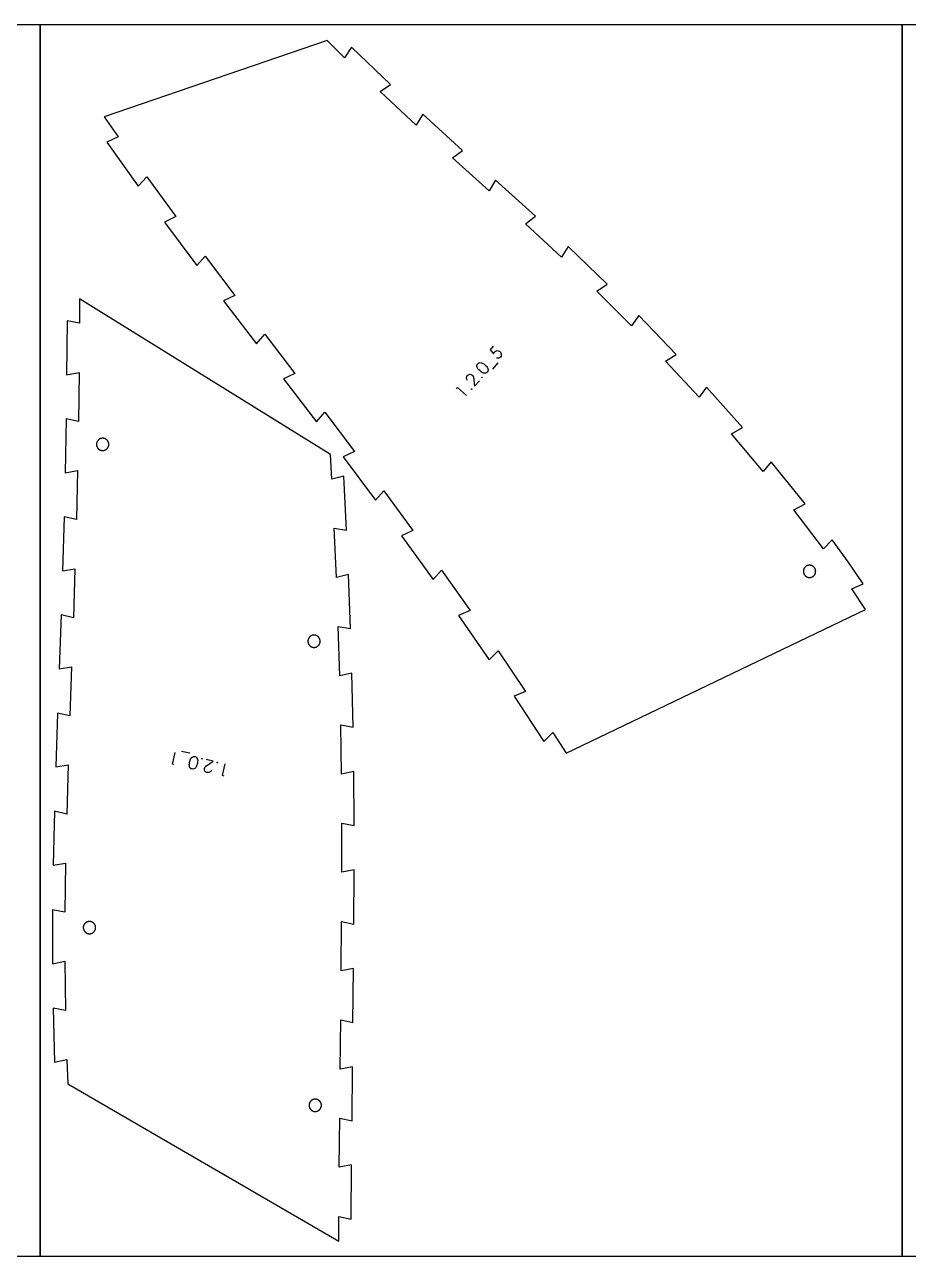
# Model space of a CAD drawing. Header units: millimetres. Extents: x 0 to 7991, y -7000 to -6000.
# Drawn here: x 1387 to 2105, y -7000 to -6000 of the extents above; entities that cross this region are included whole.
import ezdxf

# ---------------------------------------------------------------- set-up
doc = ezdxf.new("R2010")
doc.units = ezdxf.units.MM
doc.header["$MEASUREMENT"] = 0
for name, color, linetype, true_color in [('Default', 18, 'Continuous', 0x000000), ('nest$l_engrave_text', 5, 'Continuous', 0x0000ff), ('nest$l_inner_cut', 3, 'Continuous', 0x00ff00), ('nest$l_outer_cut', 1, 'Continuous', 0xff0000)]:
    doc.layers.add(name, color=color, linetype=linetype, true_color=true_color)

msp = doc.modelspace()

# ---------------------------------------------------------------- linework, layer by layer
at = {"layer": 'Default'}
for points in [[(700, -7000), (700, -6000), (1400, -6000), (1400, -7000)], [(1400, -7000), (1400, -6000), (2100, -6000), (2100, -7000)], [(2100, -7000), (2100, -6000), (2800, -6000), (2800, -7000)]]:
    msp.add_lwpolyline(points, close=True, dxfattribs=at)
at = {"layer": 'nest$l_engrave_text'}
for points in [[(1768, -6261.1), (1765.6, -6263.9), (1768.2, -6267.3), (1768.4, -6266.7), (1768.9, -6266), (1769.5, -6265.4), (1770, -6265), (1770.6, -6264.7), (1771.2, -6264.6), (1772, -6264.7), (1772.7, -6265), (1773.3, -6265.4), (1773.8, -6266), (1774.2, -6266.7), (1774.4, -6267.5), (1774.5, -6268.3), (1774.3, -6269.1), (1773.8, -6269.9), (1773.2, -6270.4), (1772.4, -6270.8), (1771.6, -6270.9), (1771, -6270.9), (1770.7, -6270.8), (1770.5, -6270.7)], [(1767.6, -6279.7), (1772, -6274.6)], [(1747.1, -6288.9), (1746.9, -6288.5), (1746.5, -6287.9), (1746.4, -6287.3), (1746.3, -6286.8), (1746.5, -6285.8), (1747, -6284.9), (1747.4, -6284.5), (1747.8, -6284.2), (1748.4, -6284), (1748.9, -6283.9), (1750, -6284), (1750.6, -6284.2), (1751, -6284.5), (1751.6, -6285.2), (1751.8, -6285.5), (1751.8, -6285.6), (1752, -6286), (1752.9, -6293.5), (1756.7, -6289.1)], [(1738, -6295.7), (1739, -6294.6), (1746.4, -6301)], [(1521.5, -6591.5), (1514.9, -6590)], [(1508.7, -6600.7), (1507.4, -6600.3), (1509.6, -6590.8)], [(1539.2, -6605.2), (1539, -6605.7), (1538.6, -6606.3), (1538.2, -6606.6), (1537.7, -6606.9), (1536.8, -6607.2), (1535.8, -6607.2), (1535.3, -6607.1), (1534.8, -6606.8), (1534.3, -6606.5), (1533.9, -6606), (1533.5, -6605), (1533.5, -6604.4), (1533.5, -6603.9), (1533.9, -6603), (1534, -6602.7), (1534.1, -6602.6), (1534.4, -6602.3), (1540.6, -6598), (1534.9, -6596.7)], [(1549.5, -6610.1), (1548.1, -6609.7), (1550.3, -6600.2)]]:
    msp.add_lwpolyline(points, dxfattribs=at)
for points in [[(1761.8, -6283), (1761, -6283), (1760.1, -6282.9), (1759.1, -6282.5), (1759.1, -6282.5), (1758.9, -6282.4), (1758.6, -6282.2), (1758.3, -6282), (1757.3, -6281.2), (1756.4, -6280.3), (1756, -6279.9), (1755.8, -6279.7), (1755.6, -6279.5), (1755.6, -6279.4), (1755, -6278.3), (1754.8, -6277.8), (1754.7, -6277.5), (1754.7, -6276.6), (1755, -6276), (1755.3, -6275.4), (1755.9, -6274.8), (1756.6, -6274.5), (1757.3, -6274.4), (1758.2, -6274.5), (1758.8, -6274.7), (1759.6, -6275.1), (1760.3, -6275.5), (1761.1, -6276.1), (1761.8, -6276.8), (1762.4, -6277.4), (1763, -6278), (1763.3, -6278.5), (1763.6, -6279.1), (1763.8, -6279.9), (1763.8, -6280.5), (1763.7, -6281.1), (1763.5, -6281.6), (1763.2, -6282.1), (1762.6, -6282.6)], [(1758.6, -6286.2), (1758.8, -6286.1), (1758.9, -6286.2), (1759, -6286.4), (1759, -6286.5), (1758.8, -6286.6), (1758.6, -6286.5), (1758.6, -6286.4)], [(1750.2, -6295.9), (1750.4, -6295.8), (1750.6, -6295.8), (1750.7, -6296), (1750.6, -6296.2), (1750.4, -6296.2), (1750.3, -6296.2), (1750.2, -6296)], [(1527.1, -6595.1), (1527.5, -6595.7), (1527.8, -6596.6), (1528, -6597.6), (1528, -6597.7), (1527.9, -6597.9), (1527.9, -6598.2), (1527.9, -6598.7), (1527.7, -6599.9), (1527.3, -6601.1), (1527.1, -6601.6), (1527, -6601.9), (1526.9, -6602.1), (1526.9, -6602.2), (1526.6, -6602.8), (1526.2, -6603.3), (1525.8, -6603.6), (1525.6, -6603.9), (1524.8, -6604.3), (1524.1, -6604.4), (1523.4, -6604.3), (1522.7, -6604.1), (1522, -6603.6), (1521.6, -6603.1), (1521.3, -6602.3), (1521.2, -6601.6), (1521.1, -6600.7), (1521.2, -6599.9), (1521.4, -6598.9), (1521.6, -6597.9), (1521.9, -6597.2), (1522.2, -6596.4), (1522.4, -6595.8), (1522.8, -6595.3), (1523.4, -6594.8), (1524, -6594.4), (1524.5, -6594.2), (1525.1, -6594.2), (1525.7, -6594.2), (1526.4, -6594.5)], [(1531.5, -6596.3), (1531.3, -6596.2), (1531.3, -6596.1), (1531.4, -6595.9), (1531.6, -6595.9), (1531.7, -6596), (1531.7, -6596.2), (1531.6, -6596.3)], [(1543.9, -6599.2), (1543.7, -6599.1), (1543.7, -6598.9), (1543.8, -6598.8), (1544, -6598.8), (1544.1, -6598.9), (1544.2, -6599), (1544.1, -6599.2)]]:
    msp.add_lwpolyline(points, close=True, dxfattribs=at)
at = {"layer": 'nest$l_inner_cut'}
for points in [[(1445.9, -6339.7), (1445.9, -6339.8), (1445.9, -6340), (1445.8, -6340.2), (1445.8, -6340.3), (1445.8, -6340.5), (1445.8, -6340.7), (1445.8, -6340.9), (1445.8, -6341), (1445.8, -6341.2), (1445.8, -6341.4), (1445.9, -6341.6), (1445.9, -6341.7), (1445.9, -6341.9), (1446, -6342.1), (1446, -6342.2), (1446.1, -6342.4), (1446.1, -6342.6), (1446.2, -6342.7), (1446.3, -6342.9), (1446.3, -6343), (1446.4, -6343.2), (1446.5, -6343.3), (1446.6, -6343.5), (1446.7, -6343.6), (1446.8, -6343.8), (1446.9, -6343.9), (1447, -6344), (1447.1, -6344.2), (1447.2, -6344.3), (1447.4, -6344.4), (1447.5, -6344.5), (1447.6, -6344.7), (1447.8, -6344.8), (1447.9, -6344.9), (1448, -6345), (1448.2, -6345.1), (1448.3, -6345.1), (1448.5, -6345.2), (1448.6, -6345.3), (1448.8, -6345.4), (1449, -6345.4), (1449.1, -6345.5), (1449.3, -6345.6), (1449.5, -6345.6), (1449.6, -6345.6), (1449.8, -6345.7), (1450, -6345.7), (1450.1, -6345.7), (1450.3, -6345.8), (1450.5, -6345.8), (1450.7, -6345.8), (1450.8, -6345.8), (1451, -6345.8), (1451.2, -6345.8), (1451.3, -6345.8), (1451.5, -6345.7), (1451.7, -6345.7), (1451.9, -6345.7), (1452, -6345.6), (1452.2, -6345.6), (1452.4, -6345.5), (1452.5, -6345.5), (1452.7, -6345.4), (1452.8, -6345.3), (1453, -6345.3), (1453.2, -6345.2), (1453.3, -6345.1), (1453.5, -6345), (1453.6, -6344.9), (1453.7, -6344.8), (1453.9, -6344.7), (1454, -6344.6), (1454.2, -6344.5), (1454.3, -6344.4), (1454.4, -6344.2), (1454.5, -6344.1), (1454.6, -6344), (1454.7, -6343.9), (1454.8, -6343.7), (1454.9, -6343.6), (1455, -6343.4), (1455.1, -6343.3), (1455.2, -6343.1), (1455.3, -6343), (1455.4, -6342.8), (1455.4, -6342.7), (1455.5, -6342.5), (1455.5, -6342.3), (1455.6, -6342.2), (1455.6, -6342), (1455.7, -6341.8), (1455.7, -6341.7), (1455.7, -6341.5), (1455.8, -6341.3), (1455.8, -6341.1), (1455.8, -6341), (1455.8, -6340.8), (1455.8, -6340.6), (1455.8, -6340.4), (1455.8, -6340.3), (1455.7, -6340.1), (1455.7, -6339.9), (1455.7, -6339.8), (1455.6, -6339.6), (1455.6, -6339.4), (1455.6, -6339.3), (1455.5, -6339.1), (1455.4, -6338.9), (1455.4, -6338.8), (1455.3, -6338.6), (1455.2, -6338.5), (1455.1, -6338.3), (1455, -6338.2), (1455, -6338), (1454.9, -6337.9), (1454.7, -6337.7), (1454.6, -6337.6), (1454.5, -6337.5), (1454.4, -6337.3), (1454.3, -6337.2), (1454.2, -6337.1), (1454, -6337), (1453.9, -6336.9), (1453.8, -6336.8), (1453.6, -6336.7), (1453.5, -6336.6), (1453.3, -6336.5), (1453.2, -6336.4), (1453, -6336.3), (1452.9, -6336.2), (1452.7, -6336.2), (1452.5, -6336.1), (1452.4, -6336), (1452.2, -6336), (1452, -6335.9), (1451.9, -6335.9), (1451.7, -6335.9), (1451.5, -6335.8), (1451.4, -6335.8), (1451.2, -6335.8), (1451, -6335.8), (1450.8, -6335.8), (1450.7, -6335.8), (1450.5, -6335.8), (1450.3, -6335.8), (1450.1, -6335.8), (1450, -6335.9), (1449.8, -6335.9), (1449.6, -6335.9), (1449.5, -6336), (1449.3, -6336), (1449.1, -6336.1), (1449, -6336.1), (1448.8, -6336.2), (1448.7, -6336.3), (1448.5, -6336.3), (1448.3, -6336.4), (1448.2, -6336.5), (1448.1, -6336.6), (1447.9, -6336.7), (1447.8, -6336.8), (1447.6, -6336.9), (1447.5, -6337), (1447.4, -6337.1), (1447.2, -6337.3), (1447.1, -6337.4), (1447, -6337.5), (1446.9, -6337.7), (1446.8, -6337.8), (1446.7, -6337.9), (1446.6, -6338.1), (1446.5, -6338.2), (1446.4, -6338.4), (1446.3, -6338.5), (1446.3, -6338.7), (1446.2, -6338.8), (1446.1, -6339), (1446.1, -6339.2), (1446, -6339.3), (1446, -6339.5)], [(2028.1, -6440.1), (2028, -6440), (2027.9, -6439.9), (2027.7, -6439.8), (2027.6, -6439.7), (2027.4, -6439.6), (2027.3, -6439.5), (2027.1, -6439.4), (2027, -6439.3), (2026.8, -6439.3), (2026.7, -6439.2), (2026.5, -6439.1), (2026.3, -6439.1), (2026.2, -6439), (2026, -6439), (2025.8, -6439), (2025.6, -6438.9), (2025.5, -6438.9), (2025.3, -6438.9), (2025.1, -6438.9), (2025, -6438.9), (2024.8, -6438.9), (2024.6, -6438.9), (2024.4, -6438.9), (2024.3, -6438.9), (2024.1, -6438.9), (2023.9, -6439), (2023.8, -6439), (2023.6, -6439), (2023.4, -6439.1), (2023.3, -6439.1), (2023.1, -6439.2), (2022.9, -6439.2), (2022.8, -6439.3), (2022.6, -6439.4), (2022.5, -6439.5), (2022.3, -6439.6), (2022.2, -6439.7), (2022, -6439.7), (2021.9, -6439.8), (2021.7, -6440), (2021.6, -6440.1), (2021.5, -6440.2), (2021.3, -6440.3), (2021.2, -6440.4), (2021.1, -6440.6), (2021, -6440.7), (2020.9, -6440.8), (2020.8, -6441), (2020.7, -6441.1), (2020.6, -6441.2), (2020.5, -6441.4), (2020.4, -6441.5), (2020.3, -6441.7), (2020.3, -6441.9), (2020.2, -6442), (2020.1, -6442.2), (2020.1, -6442.4), (2020, -6442.5), (2020, -6442.7), (2020, -6442.9), (2019.9, -6443), (2019.9, -6443.2), (2019.9, -6443.4), (2019.9, -6443.5), (2019.9, -6443.7), (2019.9, -6443.9), (2019.9, -6444.1), (2019.9, -6444.2), (2019.9, -6444.4), (2019.9, -6444.6), (2019.9, -6444.8), (2020, -6444.9), (2020, -6445.1), (2020, -6445.3), (2020.1, -6445.4), (2020.2, -6445.6), (2020.2, -6445.7), (2020.3, -6445.9), (2020.4, -6446.1), (2020.4, -6446.2), (2020.5, -6446.4), (2020.6, -6446.5), (2020.7, -6446.7), (2020.8, -6446.8), (2020.9, -6446.9), (2021, -6447.1), (2021.1, -6447.2), (2021.3, -6447.3), (2021.4, -6447.5), (2021.5, -6447.6), (2021.6, -6447.7), (2021.8, -6447.8), (2021.9, -6447.9), (2022.1, -6448), (2022.2, -6448.1), (2022.3, -6448.2), (2022.5, -6448.3), (2022.7, -6448.4), (2022.8, -6448.4), (2023, -6448.5), (2023.1, -6448.6), (2023.3, -6448.6), (2023.5, -6448.7), (2023.6, -6448.7), (2023.8, -6448.8), (2024, -6448.8), (2024.1, -6448.8), (2024.3, -6448.8), (2024.5, -6448.9), (2024.7, -6448.9), (2024.8, -6448.9), (2025, -6448.9), (2025.2, -6448.9), (2025.4, -6448.8), (2025.5, -6448.8), (2025.7, -6448.8), (2025.9, -6448.8), (2026, -6448.7), (2026.2, -6448.7), (2026.4, -6448.6), (2026.5, -6448.6), (2026.7, -6448.5), (2026.9, -6448.4), (2027, -6448.4), (2027.2, -6448.3), (2027.3, -6448.2), (2027.5, -6448.1), (2027.6, -6448), (2027.8, -6447.9), (2027.9, -6447.8), (2028, -6447.7), (2028.2, -6447.6), (2028.3, -6447.5), (2028.4, -6447.4), (2028.5, -6447.2), (2028.7, -6447.1), (2028.8, -6447), (2028.9, -6446.8), (2029, -6446.7), (2029.1, -6446.6), (2029.2, -6446.4), (2029.2, -6446.3), (2029.3, -6446.1), (2029.4, -6445.9), (2029.5, -6445.8), (2029.5, -6445.6), (2029.6, -6445.5), (2029.6, -6445.3), (2029.7, -6445.1), (2029.7, -6445), (2029.8, -6444.8), (2029.8, -6444.6), (2029.8, -6444.4), (2029.8, -6444.3), (2029.8, -6444.1), (2029.9, -6443.9), (2029.9, -6443.8), (2029.8, -6443.6), (2029.8, -6443.4), (2029.8, -6443.2), (2029.8, -6443.1), (2029.8, -6442.9), (2029.7, -6442.7), (2029.7, -6442.6), (2029.6, -6442.4), (2029.6, -6442.2), (2029.5, -6442.1), (2029.4, -6441.9), (2029.4, -6441.7), (2029.3, -6441.6), (2029.2, -6441.4), (2029.1, -6441.3), (2029, -6441.1), (2028.9, -6441), (2028.8, -6440.9), (2028.7, -6440.7), (2028.6, -6440.6), (2028.5, -6440.5), (2028.4, -6440.3), (2028.3, -6440.2)], [(1617.6, -6499.5), (1617.6, -6499.6), (1617.5, -6499.8), (1617.5, -6500), (1617.5, -6500.2), (1617.5, -6500.3), (1617.5, -6500.5), (1617.5, -6500.7), (1617.5, -6500.9), (1617.5, -6501), (1617.5, -6501.2), (1617.5, -6501.4), (1617.6, -6501.5), (1617.6, -6501.7), (1617.6, -6501.9), (1617.7, -6502), (1617.7, -6502.2), (1617.8, -6502.4), (1617.9, -6502.5), (1617.9, -6502.7), (1618, -6502.9), (1618.1, -6503), (1618.2, -6503.2), (1618.3, -6503.3), (1618.4, -6503.4), (1618.5, -6503.6), (1618.6, -6503.7), (1618.7, -6503.9), (1618.8, -6504), (1618.9, -6504.1), (1619, -6504.2), (1619.2, -6504.4), (1619.3, -6504.5), (1619.4, -6504.6), (1619.6, -6504.7), (1619.7, -6504.8), (1619.9, -6504.9), (1620, -6505), (1620.2, -6505), (1620.3, -6505.1), (1620.5, -6505.2), (1620.6, -6505.3), (1620.8, -6505.3), (1621, -6505.4), (1621.1, -6505.4), (1621.3, -6505.5), (1621.5, -6505.5), (1621.6, -6505.5), (1621.8, -6505.6), (1622, -6505.6), (1622.2, -6505.6), (1622.3, -6505.6), (1622.5, -6505.6), (1622.7, -6505.6), (1622.8, -6505.6), (1623, -6505.6), (1623.2, -6505.5), (1623.4, -6505.5), (1623.5, -6505.5), (1623.7, -6505.4), (1623.9, -6505.4), (1624, -6505.3), (1624.2, -6505.3), (1624.4, -6505.2), (1624.5, -6505.2), (1624.7, -6505.1), (1624.8, -6505), (1625, -6504.9), (1625.1, -6504.8), (1625.3, -6504.7), (1625.4, -6504.6), (1625.6, -6504.5), (1625.7, -6504.4), (1625.8, -6504.3), (1625.9, -6504.2), (1626.1, -6504.1), (1626.2, -6503.9), (1626.3, -6503.8), (1626.4, -6503.7), (1626.5, -6503.5), (1626.6, -6503.4), (1626.7, -6503.2), (1626.8, -6503.1), (1626.9, -6502.9), (1627, -6502.8), (1627, -6502.6), (1627.1, -6502.5), (1627.2, -6502.3), (1627.2, -6502.1), (1627.3, -6502), (1627.3, -6501.8), (1627.4, -6501.6), (1627.4, -6501.5), (1627.4, -6501.3), (1627.4, -6501.1), (1627.4, -6501), (1627.5, -6500.8), (1627.5, -6500.6), (1627.5, -6500.4), (1627.4, -6500.3), (1627.4, -6500.1), (1627.4, -6499.9), (1627.4, -6499.7), (1627.4, -6499.6), (1627.3, -6499.4), (1627.3, -6499.2), (1627.2, -6499.1), (1627.2, -6498.9), (1627.1, -6498.7), (1627, -6498.6), (1627, -6498.4), (1626.9, -6498.3), (1626.8, -6498.1), (1626.7, -6498), (1626.6, -6497.8), (1626.5, -6497.7), (1626.4, -6497.5), (1626.3, -6497.4), (1626.2, -6497.3), (1626.1, -6497.1), (1626, -6497), (1625.8, -6496.9), (1625.7, -6496.8), (1625.6, -6496.7), (1625.4, -6496.6), (1625.3, -6496.5), (1625.1, -6496.4), (1625, -6496.3), (1624.8, -6496.2), (1624.7, -6496.1), (1624.5, -6496), (1624.4, -6496), (1624.2, -6495.9), (1624, -6495.9), (1623.9, -6495.8), (1623.7, -6495.8), (1623.5, -6495.7), (1623.4, -6495.7), (1623.2, -6495.7), (1623, -6495.6), (1622.9, -6495.6), (1622.7, -6495.6), (1622.5, -6495.6), (1622.3, -6495.6), (1622.2, -6495.6), (1622, -6495.6), (1621.8, -6495.6), (1621.6, -6495.7), (1621.5, -6495.7), (1621.3, -6495.7), (1621.1, -6495.8), (1621, -6495.8), (1620.8, -6495.9), (1620.6, -6495.9), (1620.5, -6496), (1620.3, -6496.1), (1620.2, -6496.2), (1620, -6496.2), (1619.9, -6496.3), (1619.7, -6496.4), (1619.6, -6496.5), (1619.4, -6496.6), (1619.3, -6496.7), (1619.2, -6496.8), (1619, -6497), (1618.9, -6497.1), (1618.8, -6497.2), (1618.7, -6497.3), (1618.6, -6497.5), (1618.5, -6497.6), (1618.4, -6497.7), (1618.3, -6497.9), (1618.2, -6498), (1618.1, -6498.2), (1618, -6498.3), (1617.9, -6498.5), (1617.9, -6498.7), (1617.8, -6498.8), (1617.7, -6499), (1617.7, -6499.1), (1617.6, -6499.3)], [(1435.2, -6732), (1435.2, -6732.2), (1435.2, -6732.3), (1435.1, -6732.5), (1435.1, -6732.7), (1435.1, -6732.9), (1435.1, -6733), (1435.1, -6733.2), (1435.1, -6733.4), (1435.1, -6733.5), (1435.1, -6733.7), (1435.2, -6733.9), (1435.2, -6734.1), (1435.2, -6734.2), (1435.3, -6734.4), (1435.3, -6734.6), (1435.4, -6734.7), (1435.4, -6734.9), (1435.5, -6735.1), (1435.6, -6735.2), (1435.6, -6735.4), (1435.7, -6735.5), (1435.8, -6735.7), (1435.9, -6735.8), (1436, -6736), (1436.1, -6736.1), (1436.2, -6736.2), (1436.3, -6736.4), (1436.4, -6736.5), (1436.5, -6736.6), (1436.7, -6736.8), (1436.8, -6736.9), (1436.9, -6737), (1437.1, -6737.1), (1437.2, -6737.2), (1437.3, -6737.3), (1437.5, -6737.4), (1437.6, -6737.5), (1437.8, -6737.6), (1437.9, -6737.6), (1438.1, -6737.7), (1438.3, -6737.8), (1438.4, -6737.8), (1438.6, -6737.9), (1438.8, -6737.9), (1438.9, -6738), (1439.1, -6738), (1439.3, -6738.1), (1439.4, -6738.1), (1439.6, -6738.1), (1439.8, -6738.1), (1440, -6738.1), (1440.1, -6738.1), (1440.3, -6738.1), (1440.5, -6738.1), (1440.6, -6738.1), (1440.8, -6738.1), (1441, -6738), (1441.2, -6738), (1441.3, -6738), (1441.5, -6737.9), (1441.7, -6737.9), (1441.8, -6737.8), (1442, -6737.7), (1442.1, -6737.7), (1442.3, -6737.6), (1442.5, -6737.5), (1442.6, -6737.4), (1442.8, -6737.4), (1442.9, -6737.3), (1443, -6737.2), (1443.2, -6737.1), (1443.3, -6736.9), (1443.5, -6736.8), (1443.6, -6736.7), (1443.7, -6736.6), (1443.8, -6736.5), (1443.9, -6736.3), (1444, -6736.2), (1444.1, -6736.1), (1444.2, -6735.9), (1444.3, -6735.8), (1444.4, -6735.6), (1444.5, -6735.5), (1444.6, -6735.3), (1444.7, -6735.2), (1444.7, -6735), (1444.8, -6734.8), (1444.8, -6734.7), (1444.9, -6734.5), (1444.9, -6734.3), (1445, -6734.2), (1445, -6734), (1445, -6733.8), (1445.1, -6733.6), (1445.1, -6733.5), (1445.1, -6733.3), (1445.1, -6733.1), (1445.1, -6733), (1445.1, -6732.8), (1445.1, -6732.6), (1445, -6732.4), (1445, -6732.3), (1445, -6732.1), (1444.9, -6731.9), (1444.9, -6731.8), (1444.9, -6731.6), (1444.8, -6731.4), (1444.7, -6731.3), (1444.7, -6731.1), (1444.6, -6730.9), (1444.5, -6730.8), (1444.4, -6730.6), (1444.3, -6730.5), (1444.2, -6730.3), (1444.2, -6730.2), (1444, -6730.1), (1443.9, -6729.9), (1443.8, -6729.8), (1443.7, -6729.7), (1443.6, -6729.5), (1443.5, -6729.4), (1443.3, -6729.3), (1443.2, -6729.2), (1443.1, -6729.1), (1442.9, -6729), (1442.8, -6728.9), (1442.6, -6728.8), (1442.5, -6728.7), (1442.3, -6728.6), (1442.2, -6728.6), (1442, -6728.5), (1441.8, -6728.4), (1441.7, -6728.4), (1441.5, -6728.3), (1441.3, -6728.3), (1441.2, -6728.2), (1441, -6728.2), (1440.8, -6728.2), (1440.7, -6728.2), (1440.5, -6728.1), (1440.3, -6728.1), (1440.1, -6728.1), (1440, -6728.1), (1439.8, -6728.1), (1439.6, -6728.1), (1439.4, -6728.2), (1439.3, -6728.2), (1439.1, -6728.2), (1438.9, -6728.3), (1438.8, -6728.3), (1438.6, -6728.3), (1438.4, -6728.4), (1438.3, -6728.5), (1438.1, -6728.5), (1438, -6728.6), (1437.8, -6728.7), (1437.6, -6728.8), (1437.5, -6728.8), (1437.4, -6728.9), (1437.2, -6729), (1437.1, -6729.1), (1436.9, -6729.2), (1436.8, -6729.4), (1436.7, -6729.5), (1436.5, -6729.6), (1436.4, -6729.7), (1436.3, -6729.9), (1436.2, -6730), (1436.1, -6730.1), (1436, -6730.3), (1435.9, -6730.4), (1435.8, -6730.6), (1435.7, -6730.7), (1435.6, -6730.9), (1435.6, -6731), (1435.5, -6731.2), (1435.4, -6731.3), (1435.4, -6731.5), (1435.3, -6731.7), (1435.3, -6731.8)], [(1618.5, -6876.3), (1618.5, -6876.4), (1618.5, -6876.6), (1618.4, -6876.8), (1618.4, -6877), (1618.4, -6877.1), (1618.4, -6877.3), (1618.4, -6877.5), (1618.4, -6877.6), (1618.4, -6877.8), (1618.4, -6878), (1618.5, -6878.2), (1618.5, -6878.3), (1618.5, -6878.5), (1618.6, -6878.7), (1618.6, -6878.8), (1618.7, -6879), (1618.7, -6879.2), (1618.8, -6879.3), (1618.9, -6879.5), (1618.9, -6879.6), (1619, -6879.8), (1619.1, -6879.9), (1619.2, -6880.1), (1619.3, -6880.2), (1619.4, -6880.4), (1619.5, -6880.5), (1619.6, -6880.7), (1619.7, -6880.8), (1619.9, -6880.9), (1620, -6881), (1620.1, -6881.1), (1620.2, -6881.3), (1620.4, -6881.4), (1620.5, -6881.5), (1620.7, -6881.6), (1620.8, -6881.7), (1621, -6881.7), (1621.1, -6881.8), (1621.3, -6881.9), (1621.4, -6882), (1621.6, -6882), (1621.7, -6882.1), (1621.9, -6882.2), (1622.1, -6882.2), (1622.2, -6882.3), (1622.4, -6882.3), (1622.6, -6882.3), (1622.8, -6882.3), (1622.9, -6882.4), (1623.1, -6882.4), (1623.3, -6882.4), (1623.4, -6882.4), (1623.6, -6882.4), (1623.8, -6882.4), (1624, -6882.4), (1624.1, -6882.3), (1624.3, -6882.3), (1624.5, -6882.3), (1624.6, -6882.2), (1624.8, -6882.2), (1625, -6882.1), (1625.1, -6882.1), (1625.3, -6882), (1625.5, -6881.9), (1625.6, -6881.9), (1625.8, -6881.8), (1625.9, -6881.7), (1626.1, -6881.6), (1626.2, -6881.5), (1626.4, -6881.4), (1626.5, -6881.3), (1626.6, -6881.2), (1626.8, -6881.1), (1626.9, -6881), (1627, -6880.9), (1627.1, -6880.7), (1627.2, -6880.6), (1627.4, -6880.5), (1627.5, -6880.3), (1627.6, -6880.2), (1627.7, -6880), (1627.7, -6879.9), (1627.8, -6879.7), (1627.9, -6879.6), (1628, -6879.4), (1628, -6879.3), (1628.1, -6879.1), (1628.2, -6878.9), (1628.2, -6878.8), (1628.3, -6878.6), (1628.3, -6878.4), (1628.3, -6878.3), (1628.4, -6878.1), (1628.4, -6877.9), (1628.4, -6877.7), (1628.4, -6877.6), (1628.4, -6877.4), (1628.4, -6877.2), (1628.4, -6877.1), (1628.4, -6876.9), (1628.4, -6876.7), (1628.3, -6876.5), (1628.3, -6876.4), (1628.3, -6876.2), (1628.2, -6876), (1628.2, -6875.9), (1628.1, -6875.7), (1628, -6875.5), (1628, -6875.4), (1627.9, -6875.2), (1627.8, -6875.1), (1627.7, -6874.9), (1627.7, -6874.8), (1627.6, -6874.6), (1627.5, -6874.5), (1627.4, -6874.3), (1627.3, -6874.2), (1627.1, -6874.1), (1627, -6873.9), (1626.9, -6873.8), (1626.8, -6873.7), (1626.6, -6873.6), (1626.5, -6873.5), (1626.4, -6873.4), (1626.2, -6873.3), (1626.1, -6873.2), (1625.9, -6873.1), (1625.8, -6873), (1625.6, -6872.9), (1625.5, -6872.8), (1625.3, -6872.8), (1625.2, -6872.7), (1625, -6872.6), (1624.8, -6872.6), (1624.7, -6872.6), (1624.5, -6872.5), (1624.3, -6872.5), (1624.1, -6872.4), (1624, -6872.4), (1623.8, -6872.4), (1623.6, -6872.4), (1623.5, -6872.4), (1623.3, -6872.4), (1623.1, -6872.4), (1622.9, -6872.4), (1622.8, -6872.4), (1622.6, -6872.5), (1622.4, -6872.5), (1622.3, -6872.5), (1622.1, -6872.6), (1621.9, -6872.6), (1621.8, -6872.7), (1621.6, -6872.7), (1621.4, -6872.8), (1621.3, -6872.9), (1621.1, -6872.9), (1621, -6873), (1620.8, -6873.1), (1620.7, -6873.2), (1620.5, -6873.3), (1620.4, -6873.4), (1620.2, -6873.5), (1620.1, -6873.6), (1620, -6873.7), (1619.9, -6873.9), (1619.7, -6874), (1619.6, -6874.1), (1619.5, -6874.3), (1619.4, -6874.4), (1619.3, -6874.5), (1619.2, -6874.7), (1619.1, -6874.8), (1619, -6875), (1618.9, -6875.1), (1618.9, -6875.3), (1618.8, -6875.4), (1618.7, -6875.6), (1618.7, -6875.8), (1618.6, -6875.9), (1618.6, -6876.1)]]:
    msp.add_lwpolyline(points, close=True, dxfattribs=at)
at = {"layer": 'nest$l_outer_cut'}
for points in [[(2070.2, -6474.7), (2059.2, -6458.1), (2068.5, -6454), (2056.2, -6436.2), (2043.3, -6418.2), (2036.3, -6425.5), (2012.2, -6393.8), (2021.3, -6389.1), (1993.8, -6354.9), (1987.3, -6362.7), (1961.5, -6332.3), (1970.3, -6327.1), (1941.2, -6294.3), (1935.1, -6302.4), (1908, -6273.2), (1916.6, -6267.7), (1886.1, -6236.2), (1880.3, -6244.5), (1852, -6216.4), (1860.4, -6210.6), (1828.7, -6180.2), (1823.3, -6188.8), (1794.1, -6161.7), (1802.3, -6155.6), (1769.8, -6126.2), (1764.6, -6134.9), (1734.9, -6108.2), (1743.1, -6102.2), (1710.7, -6072.7), (1705.4, -6081.5), (1676.1, -6054.4), (1684.5, -6048.6), (1652.8, -6018.3), (1647.3, -6026.9), (1633.1, -6012.9), (1452, -6074.9), (1463.5, -6091.2), (1454.2, -6095.4), (1479.7, -6131.1), (1486.7, -6123.7), (1510.2, -6155.9), (1501, -6160.3), (1527.3, -6195.5), (1534.1, -6188), (1558.2, -6219.8), (1549, -6224.2), (1575.7, -6259.1), (1582.5, -6251.4), (1606.8, -6283.1), (1597.7, -6287.6), (1624.4, -6322.4), (1631.1, -6314.7), (1655.2, -6346.5), (1646, -6350.9), (1672.3, -6386.1), (1679.1, -6378.5), (1702.8, -6410.7), (1693.5, -6414.9), (1719.2, -6450.5), (1726.1, -6443), (1749.2, -6475.6), (1739.8, -6479.7), (1764.8, -6515.8), (1771.9, -6508.4), (1794.3, -6541.5), (1784.9, -6545.3), (1809.1, -6581.9), (1816.3, -6574.7), (1827.2, -6591.5)], [(1432, -6222.5), (1431.9, -6242.4), (1421.9, -6240.4), (1421.5, -6284.2), (1431.6, -6282.3), (1431.1, -6322.1), (1421.1, -6320), (1420.4, -6363.8), (1430.4, -6362), (1429.5, -6401.8), (1419.5, -6399.6), (1418.3, -6443.4), (1428.3, -6441.7), (1427, -6481.5), (1417.1, -6479.2), (1415.5, -6523), (1425.6, -6521.4), (1424.1, -6561.2), (1414.2, -6558.9), (1412.7, -6602.7), (1422.8, -6601), (1421.6, -6640.9), (1411.7, -6638.6), (1410.7, -6682.5), (1420.7, -6680.7), (1420.2, -6720.6), (1410.2, -6718.6), (1410.1, -6762.4), (1420.1, -6760.4), (1420.6, -6800.3), (1410.5, -6798.6), (1411.7, -6842.4), (1421.7, -6840.1), (1422.5, -6860), (1642.6, -6987.6), (1642.7, -6967.6), (1652.7, -6969.7), (1653, -6925.8), (1642.9, -6927.7), (1643.3, -6887.8), (1653.3, -6889.9), (1653.7, -6846), (1643.7, -6847.9), (1644.1, -6808), (1654.1, -6810.1), (1654.5, -6766.2), (1644.5, -6768.1), (1644.8, -6728.1), (1654.8, -6730.2), (1655, -6686.3), (1645, -6688.2), (1645, -6648.3), (1655, -6650.2), (1654.7, -6606.3), (1644.7, -6608.4), (1644.1, -6568.5), (1654.2, -6570.3), (1653.2, -6526.4), (1643.3, -6528.6), (1642.1, -6488.7), (1652.1, -6490.3), (1650.5, -6446.4), (1640.6, -6448.8), (1638.8, -6408.9), (1648.9, -6410.4), (1646.7, -6366.6), (1636.8, -6369.1), (1635.7, -6349.1)]]:
    msp.add_lwpolyline(points, close=True, dxfattribs=at)

doc.saveas('drawing.dxf')
